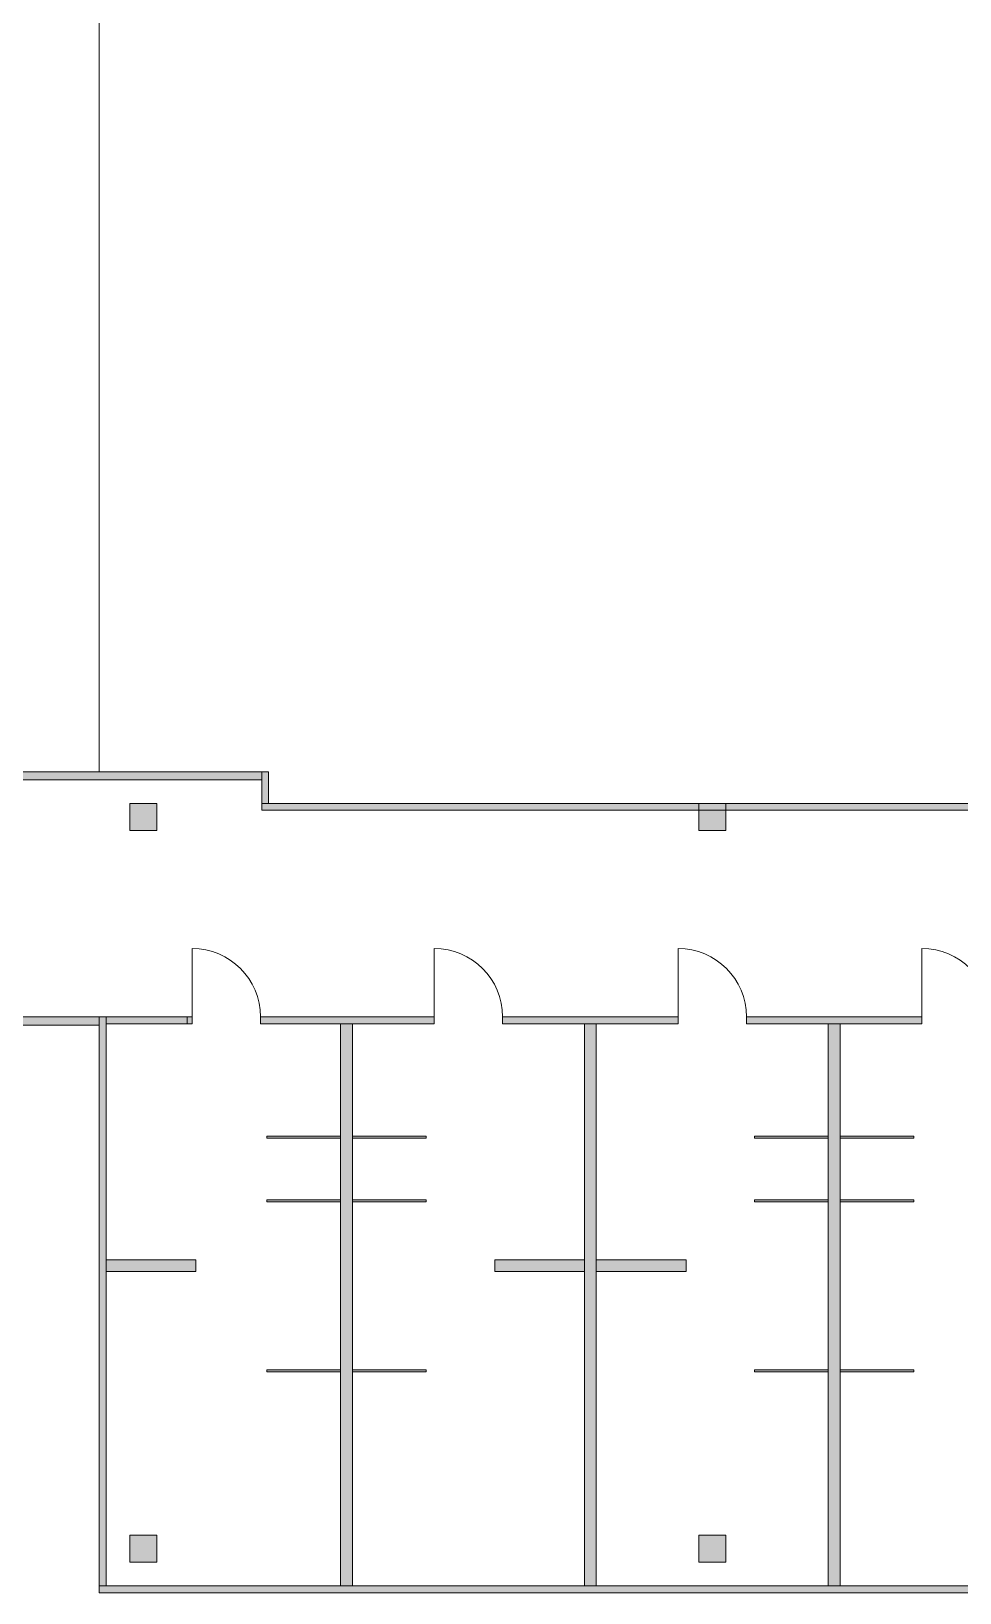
# Model space of a CAD drawing. Header units: inches. Extents: x 33931 to 204452, y 8264 to 159539.
# Drawn here: x 76146 to 89855, y 112664 to 135713 of the extents above; entities that cross this region are included whole.
import ezdxf

# ---------------------------------------------------------------- set-up
doc = ezdxf.new("R2010")
doc.units = ezdxf.units.IN
doc.header["$LTSCALE"] = 200
doc.header["$MEASUREMENT"] = 0
for name, pattern in [('AUSGEZOGEN', [0]), ('Standardmuster', [0]), ('Volllinie', [0])]:
    doc.linetypes.add(name, pattern=pattern)
doc.layers.add('Grundebene', color=7, linetype='Continuous')

# ---------------------------------------------------------------- blocks, each defined once
blk = doc.blocks.new('COMPLEXOBJECT_7-344E')
at = {"layer": 'Grundebene', "color": 18, "linetype": 'AUSGEZOGEN', "lineweight": 13, "true_color": 0x000000}
for points in [[(62850.957615, 121043.75), (64070.957615, 121043.75), (64070.957615, 121163.75), (62850.957615, 121163.75), (62850.957615, 121043.75)], [(66350.957615, 121163.75), (65080.957615, 121163.75), (65080.957615, 121043.75), (66350.957615, 121043.75), (66350.957615, 121163.75)], [(66470.957615, 121043.75), (77150.957615, 121043.75), (77150.957615, 121163.75), (66470.957615, 121163.75), (66470.957615, 121043.75)]]:
    blk.add_lwpolyline(points, dxfattribs=at)
blk = doc.blocks.new('COMPLEXOBJECT_46-351C')
at = {"layer": 'Grundebene', "color": 18, "linetype": 'AUSGEZOGEN', "lineweight": 13, "true_color": 0x000000}
for points in [[(78450.957615, 121163.75), (78450.957615, 121063.75), (78520.957615, 121063.75), (78520.957615, 121163.75), (78450.957615, 121163.75)], [(82095.957615, 121063.75), (82095.957615, 121163.75), (79530.957615, 121163.75), (79530.957615, 121063.75), (82095.957615, 121063.75)], [(83105.957615, 121163.75), (83105.957615, 121063.75), (85695.957615, 121063.75), (85695.957615, 121163.75), (83105.957615, 121163.75)], [(89295.957615, 121063.75), (89295.957615, 121163.75), (86705.957615, 121163.75), (86705.957615, 121063.75), (89295.957615, 121063.75)], [(94052.207615, 121163.75), (90305.957615, 121163.75), (90305.957615, 121063.75), (94052.207615, 121063.75), (94052.207615, 121163.75)], [(96495.957615, 121063.75), (96495.957615, 121163.75), (95062.207615, 121163.75), (95062.207615, 121063.75), (96495.957615, 121063.75)], [(98888.457615, 121163.75), (97505.957615, 121163.75), (97505.957615, 121063.75), (98888.457615, 121063.75), (98888.457615, 121163.75)]]:
    blk.add_lwpolyline(points, dxfattribs=at)
blk = doc.blocks.new('door-4E3E')
at = {"layer": 'Grundebene', "color": 18, "linetype": 'Standardmuster', "lineweight": 13, "true_color": 0x000000}
blk.add_line((82095.957615, 121163.75), (82095.957615, 122173.75), dxfattribs=at)
blk.add_arc((82095.957615, 121163.75), 1010, 0, 90, dxfattribs=at)
blk = doc.blocks.new('door-4E46')
at = {"layer": 'Grundebene', "color": 18, "linetype": 'Standardmuster', "lineweight": 13, "true_color": 0x000000}
blk.add_line((78520.957615, 121163.75), (78520.957615, 122173.75), dxfattribs=at)
blk.add_arc((78520.957615, 121163.75), 1010, 0, 90, dxfattribs=at)
blk = doc.blocks.new('door-4E4E')
at = {"layer": 'Grundebene', "color": 18, "linetype": 'Standardmuster', "lineweight": 13, "true_color": 0x000000}
blk.add_line((85695.957615, 121163.75), (85695.957615, 122173.75), dxfattribs=at)
blk.add_arc((85695.957615, 121163.75), 1010, 0, 90, dxfattribs=at)
blk = doc.blocks.new('door-4E56')
at = {"layer": 'Grundebene', "color": 18, "linetype": 'Standardmuster', "lineweight": 13, "true_color": 0x000000}
blk.add_line((89295.957615, 121163.75), (89295.957615, 122173.75), dxfattribs=at)
blk.add_arc((89295.957615, 121163.75), 1010, 0, 90, dxfattribs=at)

msp = doc.modelspace()

# ---------------------------------------------------------------- hatches: boundary and pattern name
at = {"layer": 'Grundebene', "true_color": 0x000000, "transparency": 33554687}
for points in [[(66470.957615, 124783.75), (79550.957615, 124783.75), (79550.957615, 124663.75), (66470.957615, 124663.75)], [(66470.957615, 124783.75), (79550.957615, 124783.75), (79550.957615, 124663.75), (66470.957615, 124663.75)], [(79550.957615, 124313.75), (79550.957615, 124783.75), (79650.957615, 124783.75), (79650.957615, 124313.75)], [(79550.957615, 124313.75), (79550.957615, 124783.75), (79650.957615, 124783.75), (79650.957615, 124313.75)], [(78000.957615, 123913.75), (77600.957615, 123913.75), (77600.957615, 124313.75), (78000.957615, 124313.75)], [(78000.957615, 123913.75), (77600.957615, 123913.75), (77600.957615, 124313.75), (78000.957615, 124313.75)], [(131395.517269, 124313.75), (131395.517269, 124213.75), (79550.957615, 124213.75), (79550.957615, 124313.75)], [(79550.957615, 124313.75), (149290.970575, 124313.75), (149291.037035, 124213.75), (79550.957615, 124213.75)], [(86400.957615, 123913.75), (86000.957615, 123913.75), (86000.957615, 124313.75), (86400.957615, 124313.75)], [(86400.957615, 123913.75), (86000.957615, 123913.75), (86000.957615, 124313.75), (86400.957615, 124313.75)], [(77150.957615, 121043.75), (66470.957615, 121043.75), (66470.957615, 121163.75), (77150.957615, 121163.75)], [(77150.957615, 121043.75), (66470.957615, 121043.75), (66470.957615, 121163.75), (77150.957615, 121163.75)], [(77150.957615, 112763.75), (77150.957615, 121163.75), (77250.957615, 121163.75), (77250.957615, 112763.75)], [(77150.957615, 112763.75), (77150.957615, 121163.75), (77250.957615, 121163.75), (77250.957615, 112763.75)], [(77250.957615, 121163.75), (78450.957615, 121163.75), (78450.957615, 121063.75), (77250.957615, 121063.75)], [(77250.957615, 121163.75), (78520.957615, 121163.75), (78520.957615, 121063.75), (77250.957615, 121063.75)], [(82095.957615, 121163.75), (82095.957615, 121063.75), (79530.957615, 121063.75), (79530.957615, 121163.75)], [(82095.957615, 121163.75), (82095.957615, 121063.75), (79530.957615, 121063.75), (79530.957615, 121163.75)], [(80713.457615, 112763.75), (80713.457615, 121063.75), (80888.457615, 121063.75), (80888.457615, 112763.75)], [(80713.457615, 112763.75), (80713.457615, 121063.75), (80888.457615, 121063.75), (80888.457615, 112763.75)], [(83105.957615, 121063.75), (83105.957615, 121163.75), (85695.957615, 121163.75), (85695.957615, 121063.75)], [(83105.957615, 121063.75), (83105.957615, 121163.75), (85695.957615, 121163.75), (85695.957615, 121063.75)], [(84313.457615, 112763.75), (84313.457615, 121063.75), (84488.457615, 121063.75), (84488.457615, 112763.75)], [(84313.457615, 112763.75), (84313.457615, 121063.75), (84488.457615, 121063.75), (84488.457615, 112763.75)], [(89295.957615, 121163.75), (89295.957615, 121063.75), (86705.957615, 121063.75), (86705.957615, 121163.75)], [(89295.957615, 121163.75), (89295.957615, 121063.75), (86705.957615, 121063.75), (86705.957615, 121163.75)], [(87913.457615, 112763.75), (87913.457615, 121063.75), (88088.457615, 121063.75), (88088.457615, 112763.75)], [(87913.457615, 112763.75), (87913.457615, 121063.75), (88088.457615, 121063.75), (88088.457615, 112763.75)], [(80713.457615, 119373.75), (79623.457615, 119373.75), (79623.457615, 119403.75), (80713.457615, 119403.75)], [(80713.457615, 119373.75), (79623.457615, 119373.75), (79623.457615, 119403.75), (80713.457615, 119403.75)], [(81978.457615, 119373.75), (80888.457615, 119373.75), (80888.457615, 119403.75), (81978.457615, 119403.75)], [(81978.457615, 119373.75), (80888.457615, 119373.75), (80888.457615, 119403.75), (81978.457615, 119403.75)], [(87913.457615, 119373.75), (86823.457615, 119373.75), (86823.457615, 119403.75), (87913.457615, 119403.75)], [(87913.457615, 119373.75), (86823.457615, 119373.75), (86823.457615, 119403.75), (87913.457615, 119403.75)], [(89178.457615, 119373.75), (88088.457615, 119373.75), (88088.457615, 119403.75), (89178.457615, 119403.75)], [(89178.457615, 119373.75), (88088.457615, 119373.75), (88088.457615, 119403.75), (89178.457615, 119403.75)], [(80713.457615, 118433.75), (79623.457615, 118433.75), (79623.457615, 118463.75), (80713.457615, 118463.75)], [(80713.457615, 118433.75), (79623.457615, 118433.75), (79623.457615, 118463.75), (80713.457615, 118463.75)], [(81978.457615, 118433.75), (80888.457615, 118433.75), (80888.457615, 118463.75), (81978.457615, 118463.75)], [(81978.457615, 118433.75), (80888.457615, 118433.75), (80888.457615, 118463.75), (81978.457615, 118463.75)], [(87913.457615, 118433.75), (86823.457615, 118433.75), (86823.457615, 118463.75), (87913.457615, 118463.75)], [(87913.457615, 118433.75), (86823.457615, 118433.75), (86823.457615, 118463.75), (87913.457615, 118463.75)], [(89178.457615, 118433.75), (88088.457615, 118433.75), (88088.457615, 118463.75), (89178.457615, 118463.75)], [(89178.457615, 118433.75), (88088.457615, 118433.75), (88088.457615, 118463.75), (89178.457615, 118463.75)], [(78575.957615, 117403.75), (77250.957615, 117403.75), (77250.957615, 117578.75), (78575.957615, 117578.75)], [(78575.957615, 117403.75), (77250.957615, 117403.75), (77250.957615, 117578.75), (78575.957615, 117578.75)], [(84313.457615, 117403.75), (82988.457615, 117403.75), (82988.457615, 117578.75), (84313.457615, 117578.75)], [(84313.457615, 117403.75), (82988.457615, 117403.75), (82988.457615, 117578.75), (84313.457615, 117578.75)], [(85813.457615, 117403.75), (84488.457615, 117403.75), (84488.457615, 117578.75), (85813.457615, 117578.75)], [(85813.457615, 117403.75), (84488.457615, 117403.75), (84488.457615, 117578.75), (85813.457615, 117578.75)], [(80713.457615, 115923.75), (79623.457615, 115923.75), (79623.457615, 115953.75), (80713.457615, 115953.75)], [(80713.457615, 115923.75), (79623.457615, 115923.75), (79623.457615, 115953.75), (80713.457615, 115953.75)], [(81978.457615, 115923.75), (80888.457615, 115923.75), (80888.457615, 115953.75), (81978.457615, 115953.75)], [(81978.457615, 115923.75), (80888.457615, 115923.75), (80888.457615, 115953.75), (81978.457615, 115953.75)], [(87913.457615, 115923.75), (86823.457615, 115923.75), (86823.457615, 115953.75), (87913.457615, 115953.75)], [(87913.457615, 115923.75), (86823.457615, 115923.75), (86823.457615, 115953.75), (87913.457615, 115953.75)], [(89178.457615, 115923.75), (88088.457615, 115923.75), (88088.457615, 115953.75), (89178.457615, 115953.75)], [(89178.457615, 115923.75), (88088.457615, 115923.75), (88088.457615, 115953.75), (89178.457615, 115953.75)], [(78000.957615, 113113.75), (77600.957615, 113113.75), (77600.957615, 113513.75), (78000.957615, 113513.75)], [(78000.957615, 113113.75), (77600.957615, 113113.75), (77600.957615, 113513.75), (78000.957615, 113513.75)], [(86400.957615, 113113.75), (86000.957615, 113113.75), (86000.957615, 113513.75), (86400.957615, 113513.75)], [(86400.957615, 113113.75), (86000.957615, 113113.75), (86000.957615, 113513.75), (86400.957615, 113513.75)], [(131395.517269, 112763.75), (131395.517269, 112663.75), (77150.957615, 112663.75), (77150.957615, 112763.75)], [(150448.713495, 112663.75), (77150.957615, 112663.75), (77150.957615, 112763.75), (150448.647035, 112763.75)]]:
    msp.add_hatch(color=18, dxfattribs=at).paths.add_polyline_path(points, flags=0)

# ---------------------------------------------------------------- linework, layer by layer
at = {"layer": 'Grundebene', "color": 18, "linetype": 'Volllinie', "lineweight": 9, "true_color": 0x000000}
msp.add_line((77150.957615, 124783.75), (77150.957615, 158763.136954), dxfattribs=at)
at = {"layer": 'Grundebene', "color": 18, "linetype": 'AUSGEZOGEN', "lineweight": 13, "true_color": 0x000000}
for p, q in [((79550.957615, 124783.75), (66470.957615, 124783.75)), ((79550.957615, 124783.75), (66470.957615, 124783.75)), ((79550.957615, 124663.75), (79550.957615, 124783.75)), ((79550.957615, 124783.75), (79550.957615, 124313.75)), ((79650.957615, 124783.75), (79550.957615, 124783.75)), ((79550.957615, 124663.75), (79550.957615, 124783.75)), ((79550.957615, 124783.75), (79550.957615, 124313.75)), ((79650.957615, 124783.75), (79550.957615, 124783.75)), ((79650.957615, 124313.75), (79650.957615, 124783.75)), ((79650.957615, 124313.75), (79650.957615, 124783.75)), ((66470.957615, 124663.75), (79550.957615, 124663.75)), ((66470.957615, 124663.75), (79550.957615, 124663.75)), ((77600.957615, 124313.75), (77600.957615, 123913.75)), ((78000.957615, 124313.75), (77600.957615, 124313.75)), ((77600.957615, 124313.75), (77600.957615, 123913.75)), ((78000.957615, 124313.75), (77600.957615, 124313.75)), ((78000.957615, 123913.75), (78000.957615, 124313.75)), ((78000.957615, 123913.75), (78000.957615, 124313.75)), ((79550.957615, 124313.75), (79550.957615, 124213.75)), ((79550.957615, 124313.75), (79650.957615, 124313.75)), ((131395.517269, 124313.75), (79550.957615, 124313.75)), ((79550.957615, 124313.75), (79550.957615, 124213.75)), ((149290.970575, 124313.75), (79550.957615, 124313.75)), ((79550.957615, 124313.75), (79650.957615, 124313.75)), ((86400.957615, 124313.75), (86000.957615, 124313.75)), ((86000.957615, 124313.75), (86000.957615, 123913.75)), ((86400.957615, 124313.75), (86000.957615, 124313.75)), ((86000.957615, 124313.75), (86000.957615, 123913.75)), ((86400.957615, 123913.75), (86400.957615, 124313.75)), ((86400.957615, 123913.75), (86400.957615, 124313.75)), ((79550.957615, 124213.75), (131395.517269, 124213.75)), ((79550.957615, 124213.75), (149291.037035, 124213.75)), ((77600.957615, 123913.75), (78000.957615, 123913.75)), ((77600.957615, 123913.75), (78000.957615, 123913.75)), ((86000.957615, 123913.75), (86400.957615, 123913.75)), ((86000.957615, 123913.75), (86400.957615, 123913.75)), ((66470.957615, 121043.75), (77150.957615, 121043.75)), ((66470.957615, 121043.75), (77150.957615, 121043.75)), ((77150.957615, 121163.75), (72400.957615, 121163.75)), ((77150.957615, 121163.75), (72400.957615, 121163.75)), ((77150.957615, 121163.75), (77150.957615, 112763.75)), ((77150.957615, 121043.75), (77150.957615, 121163.75)), ((77250.957615, 121163.75), (77150.957615, 121163.75)), ((77150.957615, 121163.75), (77150.957615, 112763.75)), ((77150.957615, 121043.75), (77150.957615, 121163.75)), ((77250.957615, 121163.75), (77150.957615, 121163.75)), ((77250.957615, 121163.75), (77250.957615, 121063.75)), ((78450.957615, 121163.75), (77250.957615, 121163.75)), ((77250.957615, 112763.75), (77250.957615, 121163.75)), ((77250.957615, 121163.75), (77250.957615, 121063.75)), ((78450.957615, 121163.75), (77250.957615, 121163.75)), ((77250.957615, 112763.75), (77250.957615, 121163.75)), ((77250.957615, 121063.75), (78450.957615, 121063.75)), ((77250.957615, 121063.75), (78450.957615, 121063.75)), ((82095.957615, 121163.75), (79530.957615, 121163.75)), ((79530.957615, 121063.75), (82095.957615, 121063.75)), ((79530.957615, 121063.75), (82095.957615, 121063.75)), ((80713.457615, 121063.75), (80713.457615, 112763.75)), ((80888.457615, 121063.75), (80713.457615, 121063.75)), ((80713.457615, 121063.75), (80713.457615, 112763.75)), ((80888.457615, 121063.75), (80713.457615, 121063.75)), ((80888.457615, 112763.75), (80888.457615, 121063.75)), ((80888.457615, 112763.75), (80888.457615, 121063.75)), ((82095.957615, 121163.75), (82095.957615, 121063.75)), ((85695.957615, 121163.75), (83105.957615, 121163.75)), ((85695.957615, 121163.75), (83105.957615, 121163.75)), ((83105.957615, 121063.75), (83105.957615, 121163.75)), ((83105.957615, 121063.75), (85695.957615, 121063.75)), ((84313.457615, 121063.75), (84313.457615, 112763.75)), ((84488.457615, 121063.75), (84313.457615, 121063.75)), ((84313.457615, 121063.75), (84313.457615, 112763.75)), ((84488.457615, 121063.75), (84313.457615, 121063.75)), ((84488.457615, 112763.75), (84488.457615, 121063.75)), ((84488.457615, 112763.75), (84488.457615, 121063.75)), ((89295.957615, 121163.75), (86705.957615, 121163.75)), ((89295.957615, 121163.75), (86705.957615, 121163.75)), ((86705.957615, 121063.75), (89295.957615, 121063.75)), ((86705.957615, 121063.75), (89295.957615, 121063.75)), ((87913.457615, 121063.75), (87913.457615, 112763.75)), ((88088.457615, 121063.75), (87913.457615, 121063.75)), ((87913.457615, 121063.75), (87913.457615, 112763.75)), ((88088.457615, 121063.75), (87913.457615, 121063.75)), ((88088.457615, 112763.75), (88088.457615, 121063.75)), ((88088.457615, 112763.75), (88088.457615, 121063.75)), ((79623.457615, 119403.75), (79623.457615, 119373.75)), ((80713.457615, 119403.75), (79623.457615, 119403.75)), ((79623.457615, 119403.75), (79623.457615, 119373.75)), ((80713.457615, 119403.75), (79623.457615, 119403.75)), ((80713.457615, 119373.75), (80713.457615, 119403.75)), ((80713.457615, 119373.75), (80713.457615, 119403.75)), ((80888.457615, 119403.75), (80888.457615, 119373.75)), ((81978.457615, 119403.75), (80888.457615, 119403.75)), ((80888.457615, 119403.75), (80888.457615, 119373.75)), ((81978.457615, 119403.75), (80888.457615, 119403.75)), ((81978.457615, 119373.75), (81978.457615, 119403.75)), ((81978.457615, 119373.75), (81978.457615, 119403.75)), ((87913.457615, 119403.75), (86823.457615, 119403.75)), ((86823.457615, 119403.75), (86823.457615, 119373.75)), ((87913.457615, 119403.75), (86823.457615, 119403.75)), ((86823.457615, 119403.75), (86823.457615, 119373.75)), ((87913.457615, 119373.75), (87913.457615, 119403.75)), ((87913.457615, 119373.75), (87913.457615, 119403.75)), ((88088.457615, 119403.75), (88088.457615, 119373.75)), ((89178.457615, 119403.75), (88088.457615, 119403.75)), ((88088.457615, 119403.75), (88088.457615, 119373.75)), ((89178.457615, 119403.75), (88088.457615, 119403.75)), ((89178.457615, 119373.75), (89178.457615, 119403.75)), ((89178.457615, 119373.75), (89178.457615, 119403.75)), ((79623.457615, 119373.75), (80713.457615, 119373.75)), ((79623.457615, 119373.75), (80713.457615, 119373.75)), ((80888.457615, 119373.75), (81978.457615, 119373.75)), ((80888.457615, 119373.75), (81978.457615, 119373.75)), ((86823.457615, 119373.75), (87913.457615, 119373.75)), ((86823.457615, 119373.75), (87913.457615, 119373.75)), ((88088.457615, 119373.75), (89178.457615, 119373.75)), ((88088.457615, 119373.75), (89178.457615, 119373.75)), ((79623.457615, 118463.75), (79623.457615, 118433.75)), ((80713.457615, 118463.75), (79623.457615, 118463.75)), ((79623.457615, 118463.75), (79623.457615, 118433.75)), ((80713.457615, 118463.75), (79623.457615, 118463.75)), ((79623.457615, 118433.75), (80713.457615, 118433.75)), ((79623.457615, 118433.75), (80713.457615, 118433.75)), ((80713.457615, 118433.75), (80713.457615, 118463.75)), ((80713.457615, 118433.75), (80713.457615, 118463.75)), ((80888.457615, 118463.75), (80888.457615, 118433.75)), ((81978.457615, 118463.75), (80888.457615, 118463.75)), ((80888.457615, 118463.75), (80888.457615, 118433.75)), ((81978.457615, 118463.75), (80888.457615, 118463.75)), ((80888.457615, 118433.75), (81978.457615, 118433.75)), ((80888.457615, 118433.75), (81978.457615, 118433.75)), ((81978.457615, 118433.75), (81978.457615, 118463.75)), ((81978.457615, 118433.75), (81978.457615, 118463.75)), ((87913.457615, 118463.75), (86823.457615, 118463.75)), ((86823.457615, 118463.75), (86823.457615, 118433.75)), ((87913.457615, 118463.75), (86823.457615, 118463.75)), ((86823.457615, 118463.75), (86823.457615, 118433.75)), ((86823.457615, 118433.75), (87913.457615, 118433.75)), ((86823.457615, 118433.75), (87913.457615, 118433.75)), ((87913.457615, 118433.75), (87913.457615, 118463.75)), ((87913.457615, 118433.75), (87913.457615, 118463.75)), ((88088.457615, 118463.75), (88088.457615, 118433.75)), ((89178.457615, 118463.75), (88088.457615, 118463.75)), ((88088.457615, 118463.75), (88088.457615, 118433.75)), ((89178.457615, 118463.75), (88088.457615, 118463.75)), ((88088.457615, 118433.75), (89178.457615, 118433.75)), ((88088.457615, 118433.75), (89178.457615, 118433.75)), ((89178.457615, 118433.75), (89178.457615, 118463.75)), ((89178.457615, 118433.75), (89178.457615, 118463.75)), ((77250.957615, 117578.75), (77250.957615, 117403.75)), ((78575.957615, 117578.75), (77250.957615, 117578.75)), ((77250.957615, 117578.75), (77250.957615, 117403.75)), ((78575.957615, 117578.75), (77250.957615, 117578.75)), ((78575.957615, 117403.75), (78575.957615, 117578.75)), ((78575.957615, 117403.75), (78575.957615, 117578.75)), ((84313.457615, 117578.75), (82988.457615, 117578.75)), ((82988.457615, 117578.75), (82988.457615, 117403.75)), ((84313.457615, 117578.75), (82988.457615, 117578.75)), ((82988.457615, 117578.75), (82988.457615, 117403.75)), ((84313.457615, 117403.75), (84313.457615, 117578.75)), ((84313.457615, 117403.75), (84313.457615, 117578.75)), ((85813.457615, 117578.75), (84488.457615, 117578.75)), ((84488.457615, 117578.75), (84488.457615, 117403.75)), ((85813.457615, 117578.75), (84488.457615, 117578.75)), ((84488.457615, 117578.75), (84488.457615, 117403.75)), ((85813.457615, 117403.75), (85813.457615, 117578.75)), ((85813.457615, 117403.75), (85813.457615, 117578.75)), ((77250.957615, 117403.75), (78575.957615, 117403.75)), ((77250.957615, 117403.75), (78575.957615, 117403.75)), ((82988.457615, 117403.75), (84313.457615, 117403.75)), ((82988.457615, 117403.75), (84313.457615, 117403.75)), ((84488.457615, 117403.75), (85813.457615, 117403.75)), ((84488.457615, 117403.75), (85813.457615, 117403.75)), ((79623.457615, 115953.75), (79623.457615, 115923.75)), ((80713.457615, 115953.75), (79623.457615, 115953.75)), ((79623.457615, 115953.75), (79623.457615, 115923.75)), ((80713.457615, 115953.75), (79623.457615, 115953.75)), ((80713.457615, 115923.75), (80713.457615, 115953.75)), ((80713.457615, 115923.75), (80713.457615, 115953.75)), ((81978.457615, 115953.75), (80888.457615, 115953.75)), ((80888.457615, 115953.75), (80888.457615, 115923.75)), ((81978.457615, 115953.75), (80888.457615, 115953.75)), ((80888.457615, 115953.75), (80888.457615, 115923.75)), ((81978.457615, 115923.75), (81978.457615, 115953.75)), ((81978.457615, 115923.75), (81978.457615, 115953.75)), ((86823.457615, 115953.75), (86823.457615, 115923.75)), ((87913.457615, 115953.75), (86823.457615, 115953.75)), ((86823.457615, 115953.75), (86823.457615, 115923.75)), ((87913.457615, 115953.75), (86823.457615, 115953.75)), ((87913.457615, 115923.75), (87913.457615, 115953.75)), ((87913.457615, 115923.75), (87913.457615, 115953.75)), ((89178.457615, 115953.75), (88088.457615, 115953.75)), ((88088.457615, 115953.75), (88088.457615, 115923.75)), ((89178.457615, 115953.75), (88088.457615, 115953.75)), ((88088.457615, 115953.75), (88088.457615, 115923.75)), ((89178.457615, 115923.75), (89178.457615, 115953.75)), ((89178.457615, 115923.75), (89178.457615, 115953.75)), ((79623.457615, 115923.75), (80713.457615, 115923.75)), ((79623.457615, 115923.75), (80713.457615, 115923.75)), ((80888.457615, 115923.75), (81978.457615, 115923.75)), ((80888.457615, 115923.75), (81978.457615, 115923.75)), ((86823.457615, 115923.75), (87913.457615, 115923.75)), ((86823.457615, 115923.75), (87913.457615, 115923.75)), ((88088.457615, 115923.75), (89178.457615, 115923.75)), ((88088.457615, 115923.75), (89178.457615, 115923.75)), ((77600.957615, 113513.75), (77600.957615, 113113.75)), ((78000.957615, 113513.75), (77600.957615, 113513.75)), ((77600.957615, 113513.75), (77600.957615, 113113.75)), ((78000.957615, 113513.75), (77600.957615, 113513.75)), ((78000.957615, 113113.75), (78000.957615, 113513.75)), ((78000.957615, 113113.75), (78000.957615, 113513.75)), ((86400.957615, 113513.75), (86000.957615, 113513.75)), ((86000.957615, 113513.75), (86000.957615, 113113.75)), ((86400.957615, 113513.75), (86000.957615, 113513.75)), ((86000.957615, 113513.75), (86000.957615, 113113.75)), ((86400.957615, 113113.75), (86400.957615, 113513.75)), ((86400.957615, 113113.75), (86400.957615, 113513.75)), ((77600.957615, 113113.75), (78000.957615, 113113.75)), ((77600.957615, 113113.75), (78000.957615, 113113.75)), ((86000.957615, 113113.75), (86400.957615, 113113.75)), ((86000.957615, 113113.75), (86400.957615, 113113.75)), ((77150.957615, 112763.75), (77250.957615, 112763.75)), ((77150.957615, 112763.75), (77150.957615, 112663.75)), ((131395.517269, 112763.75), (77150.957615, 112763.75)), ((77150.957615, 112763.75), (77250.957615, 112763.75)), ((77150.957615, 112763.75), (77150.957615, 112663.75)), ((150448.647035, 112763.75), (77150.957615, 112763.75)), ((80713.457615, 112763.75), (80888.457615, 112763.75)), ((80713.457615, 112763.75), (80888.457615, 112763.75)), ((84313.457615, 112763.75), (84488.457615, 112763.75)), ((84313.457615, 112763.75), (84488.457615, 112763.75)), ((87913.457615, 112763.75), (88088.457615, 112763.75)), ((87913.457615, 112763.75), (88088.457615, 112763.75)), ((77150.957615, 112663.75), (131395.517269, 112663.75)), ((77150.957615, 112663.75), (131395.517269, 112663.75)), ((77150.957615, 112663.75), (150448.713495, 112663.75))]:
    msp.add_line(p, q, dxfattribs=at)
for points in [[(79550.957615, 124783.75), (66470.957615, 124783.75), (66470.957615, 124663.75), (79550.957615, 124663.75), (79550.957615, 124783.75)], [(79550.957615, 124783.75), (79550.957615, 124313.75), (79650.957615, 124313.75), (79650.957615, 124783.75), (79550.957615, 124783.75)], [(77600.957615, 123913.75), (78000.957615, 123913.75), (78000.957615, 124313.75), (77600.957615, 124313.75), (77600.957615, 123913.75)], [(149290.970575, 124313.75), (79550.957615, 124313.75), (79550.957615, 124213.75), (149291.037035, 124213.75), (149290.970575, 124313.75)], [(86000.957615, 123913.75), (86400.957615, 123913.75), (86400.957615, 124313.75), (86000.957615, 124313.75), (86000.957615, 123913.75)], [(66470.957615, 121043.75), (77150.957615, 121043.75), (77150.957615, 121163.75), (66470.957615, 121163.75), (66470.957615, 121043.75)], [(77150.957615, 121163.75), (77150.957615, 112763.75), (77250.957615, 112763.75), (77250.957615, 121163.75), (77150.957615, 121163.75)], [(78450.957615, 121163.75), (77250.957615, 121163.75), (77250.957615, 121063.75), (78450.957615, 121063.75), (78450.957615, 121163.75)], [(82095.957615, 121063.75), (82095.957615, 121163.75), (79530.957615, 121163.75), (79530.957615, 121063.75), (82095.957615, 121063.75)], [(80713.457615, 121063.75), (80713.457615, 112763.75), (80888.457615, 112763.75), (80888.457615, 121063.75), (80713.457615, 121063.75)], [(83105.957615, 121163.75), (83105.957615, 121063.75), (85695.957615, 121063.75), (85695.957615, 121163.75), (83105.957615, 121163.75)], [(84313.457615, 121063.75), (84313.457615, 112763.75), (84488.457615, 112763.75), (84488.457615, 121063.75), (84313.457615, 121063.75)], [(89295.957615, 121063.75), (89295.957615, 121163.75), (86705.957615, 121163.75), (86705.957615, 121063.75), (89295.957615, 121063.75)], [(87913.457615, 121063.75), (87913.457615, 112763.75), (88088.457615, 112763.75), (88088.457615, 121063.75), (87913.457615, 121063.75)], [(79623.457615, 119373.75), (80713.457615, 119373.75), (80713.457615, 119403.75), (79623.457615, 119403.75), (79623.457615, 119373.75)], [(80888.457615, 119373.75), (81978.457615, 119373.75), (81978.457615, 119403.75), (80888.457615, 119403.75), (80888.457615, 119373.75)], [(86823.457615, 119373.75), (87913.457615, 119373.75), (87913.457615, 119403.75), (86823.457615, 119403.75), (86823.457615, 119373.75)], [(88088.457615, 119373.75), (89178.457615, 119373.75), (89178.457615, 119403.75), (88088.457615, 119403.75), (88088.457615, 119373.75)], [(79623.457615, 118433.75), (80713.457615, 118433.75), (80713.457615, 118463.75), (79623.457615, 118463.75), (79623.457615, 118433.75)], [(80888.457615, 118433.75), (81978.457615, 118433.75), (81978.457615, 118463.75), (80888.457615, 118463.75), (80888.457615, 118433.75)], [(86823.457615, 118433.75), (87913.457615, 118433.75), (87913.457615, 118463.75), (86823.457615, 118463.75), (86823.457615, 118433.75)], [(88088.457615, 118433.75), (89178.457615, 118433.75), (89178.457615, 118463.75), (88088.457615, 118463.75), (88088.457615, 118433.75)], [(77250.957615, 117403.75), (78575.957615, 117403.75), (78575.957615, 117578.75), (77250.957615, 117578.75), (77250.957615, 117403.75)], [(82988.457615, 117403.75), (84313.457615, 117403.75), (84313.457615, 117578.75), (82988.457615, 117578.75), (82988.457615, 117403.75)], [(84488.457615, 117403.75), (85813.457615, 117403.75), (85813.457615, 117578.75), (84488.457615, 117578.75), (84488.457615, 117403.75)], [(79623.457615, 115923.75), (80713.457615, 115923.75), (80713.457615, 115953.75), (79623.457615, 115953.75), (79623.457615, 115923.75)], [(80888.457615, 115923.75), (81978.457615, 115923.75), (81978.457615, 115953.75), (80888.457615, 115953.75), (80888.457615, 115923.75)], [(86823.457615, 115923.75), (87913.457615, 115923.75), (87913.457615, 115953.75), (86823.457615, 115953.75), (86823.457615, 115923.75)], [(88088.457615, 115923.75), (89178.457615, 115923.75), (89178.457615, 115953.75), (88088.457615, 115953.75), (88088.457615, 115923.75)], [(77600.957615, 113113.75), (78000.957615, 113113.75), (78000.957615, 113513.75), (77600.957615, 113513.75), (77600.957615, 113113.75)], [(86000.957615, 113113.75), (86400.957615, 113113.75), (86400.957615, 113513.75), (86000.957615, 113513.75), (86000.957615, 113113.75)], [(77150.957615, 112663.75), (150448.713495, 112663.75), (150448.647035, 112763.75), (77150.957615, 112763.75), (77150.957615, 112663.75)]]:
    msp.add_lwpolyline(points, dxfattribs=at)

# ---------------------------------------------------------------- block references
at = {"layer": 'Grundebene'}
for name in ['door-4E46', 'door-4E3E', 'door-4E4E', 'door-4E56', 'COMPLEXOBJECT_7-344E', 'COMPLEXOBJECT_46-351C']:
    msp.add_blockref(name, (0, 0), dxfattribs=at)

doc.saveas('drawing.dxf')
